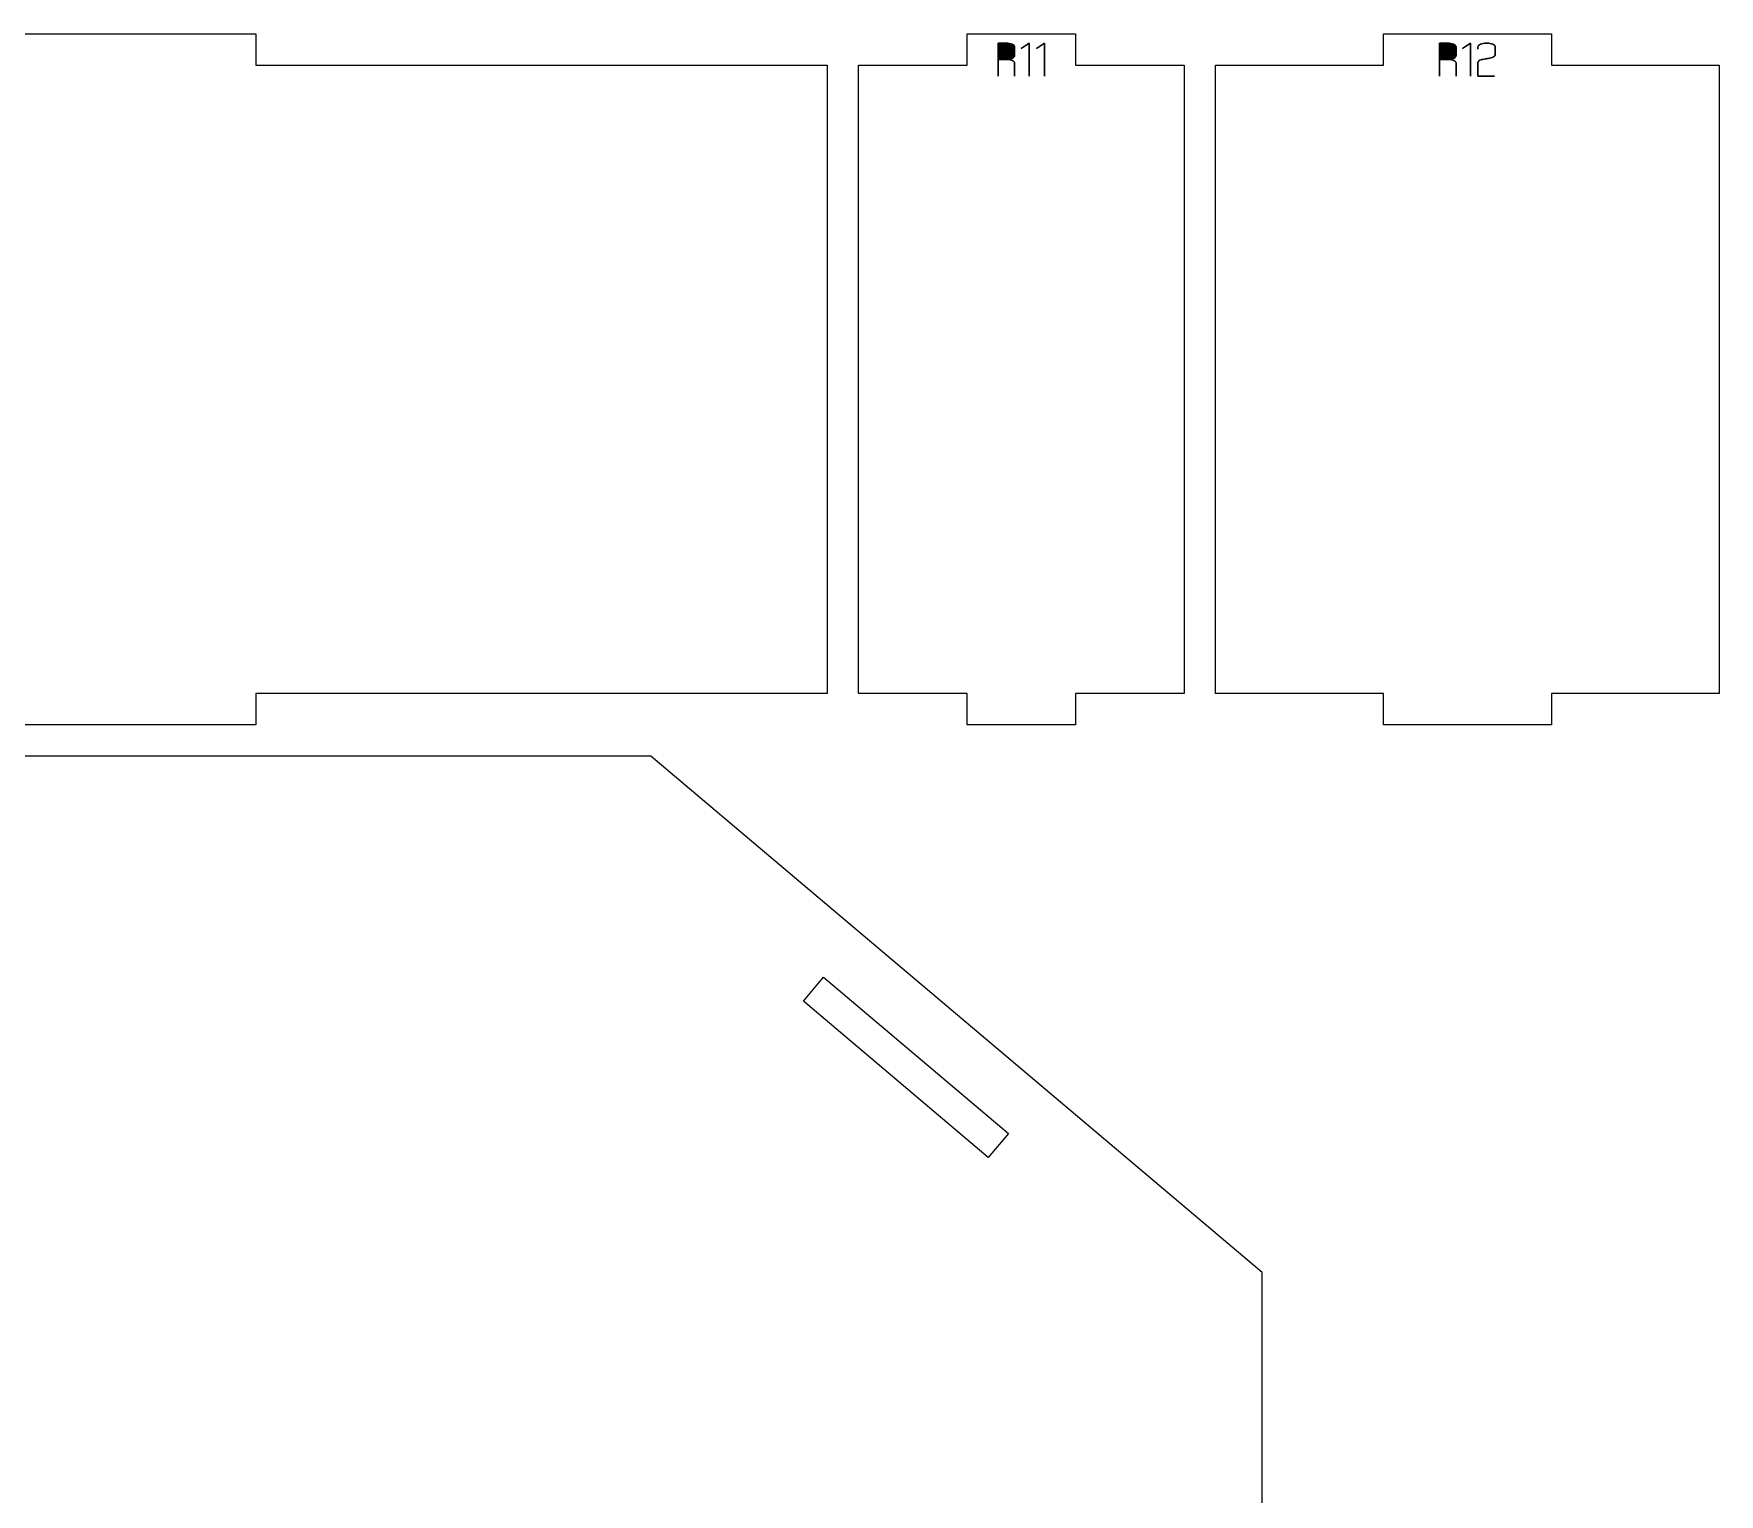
# Model space of a CAD drawing. Header units: centimetres. Extents: x -249 to 275, y -506 to 461.
# Drawn here: x 114.41 to 130.5, y 54.31 to 68.26 of the extents above; entities that cross this region are included whole.
import ezdxf

# ---------------------------------------------------------------- set-up
doc = ezdxf.new("R2010")
doc.units = ezdxf.units.CM
doc.header["$MEASUREMENT"] = 0
doc.layers.add('Capa 1', color=7, linetype='Continuous')

msp = doc.modelspace()

# ---------------------------------------------------------------- hatches: boundary and pattern name
at = {"layer": 'Capa 1', "true_color": 0x3e4095}
h = msp.add_hatch(color=175, dxfattribs=at)
edge = h.paths.add_edge_path()
edge.add_spline(control_points=[(123.68745, 68.01522), (123.71986, 68.01736), (123.74172, 68.02156), (123.75303, 68.02783), (123.76435, 68.0341), (123.77, 68.04121), (123.77, 68.04916), (123.77, 68.04916), (123.77, 68.13492), (123.77, 68.13492), (123.77, 68.1447), (123.76198, 68.15303), (123.74593, 68.15991), (123.72987, 68.16679), (123.71038, 68.17023), (123.68745, 68.17023), (123.68745, 68.17023), (123.6127, 68.17023), (123.6127, 68.17023), (123.6127, 68.17023), (123.6127, 68.01522), (123.6127, 68.01522), (123.6127, 68.01522), (123.68745, 68.01522), (123.68745, 68.01522)], knot_values=[0, 0, 0, 0, 0.125, 0.125, 0.125, 0.25, 0.25, 0.25, 0.375, 0.375, 0.375, 0.5, 0.5, 0.5, 0.625, 0.625, 0.625, 0.75, 0.75, 0.75, 0.875, 0.875, 0.875, 1, 1, 1, 1], degree=3, periodic=1)
h = msp.add_hatch(color=175, dxfattribs=at)
edge = h.paths.add_edge_path()
edge.add_spline(control_points=[(123.6127, 67.85379), (123.6127, 67.85379), (123.6127, 68.17023), (123.6127, 68.17023), (123.6127, 68.17023), (123.68745, 68.17023), (123.68745, 68.17023), (123.71038, 68.17023), (123.72987, 68.16679), (123.74593, 68.15991), (123.76198, 68.15303), (123.77, 68.1447), (123.77, 68.13492), (123.77, 68.13492), (123.77, 68.04916), (123.77, 68.04916), (123.77, 68.04121), (123.76435, 68.0341), (123.75303, 68.02783), (123.74172, 68.02156), (123.71986, 68.01736), (123.68745, 68.01522), (123.71986, 68.01308), (123.74172, 68.00888), (123.75303, 68.00261), (123.76435, 67.99634), (123.77, 67.98923), (123.77, 67.98128), (123.77, 67.98128), (123.77, 67.85379), (123.77, 67.85379), (123.77, 67.85379), (123.77, 67.98128), (123.77, 67.98128), (123.77, 67.98923), (123.76435, 67.99634), (123.75303, 68.00261), (123.74172, 68.00888), (123.71986, 68.01308), (123.68745, 68.01522), (123.68745, 68.01522), (123.6127, 68.01522), (123.6127, 68.01522), (123.6127, 68.01522), (123.6127, 67.85379), (123.6127, 67.85379)], knot_values=[0, 0, 0, 0, 0.06666667, 0.06666667, 0.06666667, 0.13333333, 0.13333333, 0.13333333, 0.2, 0.2, 0.2, 0.26666667, 0.26666667, 0.26666667, 0.33333333, 0.33333333, 0.33333333, 0.4, 0.4, 0.4, 0.46666667, 0.46666667, 0.46666667, 0.53333333, 0.53333333, 0.53333333, 0.6, 0.6, 0.6, 0.66666667, 0.66666667, 0.66666667, 0.73333333, 0.73333333, 0.73333333, 0.8, 0.8, 0.8, 0.86666667, 0.86666667, 0.86666667, 0.93333333, 0.93333333, 0.93333333, 1, 1, 1, 1], degree=3, periodic=1)
h = msp.add_hatch(color=175, dxfattribs=at)
edge = h.paths.add_edge_path()
edge.add_spline(control_points=[(123.90896, 68.17069), (123.90896, 68.17069), (123.83283, 68.11795), (123.83283, 68.11795), (123.83283, 68.11795), (123.90896, 68.17069), (123.90896, 68.17069), (123.90896, 68.17069), (123.90896, 67.85379), (123.90896, 67.85379), (123.90896, 67.85379), (123.90896, 68.17069), (123.90896, 68.17069)], knot_values=[0, 0, 0, 0, 0.25, 0.25, 0.25, 0.5, 0.5, 0.5, 0.75, 0.75, 0.75, 1, 1, 1, 1], degree=3, periodic=1)
h = msp.add_hatch(color=175, dxfattribs=at)
edge = h.paths.add_edge_path()
edge.add_spline(control_points=[(124.05572, 68.17069), (124.05572, 68.17069), (123.97959, 68.11795), (123.97959, 68.11795), (123.97959, 68.11795), (124.05572, 68.17069), (124.05572, 68.17069), (124.05572, 68.17069), (124.05572, 67.85379), (124.05572, 67.85379), (124.05572, 67.85379), (124.05572, 68.17069), (124.05572, 68.17069)], knot_values=[0, 0, 0, 0, 0.25, 0.25, 0.25, 0.5, 0.5, 0.5, 0.75, 0.75, 0.75, 1, 1, 1, 1], degree=3, periodic=1)
h = msp.add_hatch(color=175, dxfattribs=at)
edge = h.paths.add_edge_path()
edge.add_spline(control_points=[(127.90076, 68.01522), (127.93317, 68.01736), (127.95503, 68.02156), (127.96634, 68.02783), (127.97766, 68.0341), (127.98331, 68.04121), (127.98331, 68.04916), (127.98331, 68.04916), (127.98331, 68.13492), (127.98331, 68.13492), (127.98331, 68.1447), (127.97529, 68.15303), (127.95924, 68.15991), (127.94318, 68.16679), (127.92369, 68.17023), (127.90076, 68.17023), (127.90076, 68.17023), (127.82601, 68.17023), (127.82601, 68.17023), (127.82601, 68.17023), (127.82601, 68.01522), (127.82601, 68.01522), (127.82601, 68.01522), (127.90076, 68.01522), (127.90076, 68.01522)], knot_values=[0, 0, 0, 0, 0.125, 0.125, 0.125, 0.25, 0.25, 0.25, 0.375, 0.375, 0.375, 0.5, 0.5, 0.5, 0.625, 0.625, 0.625, 0.75, 0.75, 0.75, 0.875, 0.875, 0.875, 1, 1, 1, 1], degree=3, periodic=1)
h = msp.add_hatch(color=175, dxfattribs=at)
edge = h.paths.add_edge_path()
edge.add_spline(control_points=[(127.82601, 67.85379), (127.82601, 67.85379), (127.82601, 68.17023), (127.82601, 68.17023), (127.82601, 68.17023), (127.90076, 68.17023), (127.90076, 68.17023), (127.92369, 68.17023), (127.94318, 68.16679), (127.95924, 68.15991), (127.97529, 68.15303), (127.98331, 68.1447), (127.98331, 68.13492), (127.98331, 68.13492), (127.98331, 68.04916), (127.98331, 68.04916), (127.98331, 68.04121), (127.97766, 68.0341), (127.96634, 68.02783), (127.95503, 68.02156), (127.93317, 68.01736), (127.90076, 68.01522), (127.93317, 68.01308), (127.95503, 68.00888), (127.96634, 68.00261), (127.97766, 67.99634), (127.98331, 67.98923), (127.98331, 67.98128), (127.98331, 67.98128), (127.98331, 67.85379), (127.98331, 67.85379), (127.98331, 67.85379), (127.98331, 67.98128), (127.98331, 67.98128), (127.98331, 67.98923), (127.97766, 67.99634), (127.96634, 68.00261), (127.95503, 68.00888), (127.93317, 68.01308), (127.90076, 68.01522), (127.90076, 68.01522), (127.82601, 68.01522), (127.82601, 68.01522), (127.82601, 68.01522), (127.82601, 67.85379), (127.82601, 67.85379)], knot_values=[0, 0, 0, 0, 0.06666667, 0.06666667, 0.06666667, 0.13333333, 0.13333333, 0.13333333, 0.2, 0.2, 0.2, 0.26666667, 0.26666667, 0.26666667, 0.33333333, 0.33333333, 0.33333333, 0.4, 0.4, 0.4, 0.46666667, 0.46666667, 0.46666667, 0.53333333, 0.53333333, 0.53333333, 0.6, 0.6, 0.6, 0.66666667, 0.66666667, 0.66666667, 0.73333333, 0.73333333, 0.73333333, 0.8, 0.8, 0.8, 0.86666667, 0.86666667, 0.86666667, 0.93333333, 0.93333333, 0.93333333, 1, 1, 1, 1], degree=3, periodic=1)
h = msp.add_hatch(color=175, dxfattribs=at)
edge = h.paths.add_edge_path()
edge.add_spline(control_points=[(128.12227, 68.17069), (128.12227, 68.17069), (128.04614, 68.11795), (128.04614, 68.11795), (128.04614, 68.11795), (128.12227, 68.17069), (128.12227, 68.17069), (128.12227, 68.17069), (128.12227, 67.85379), (128.12227, 67.85379), (128.12227, 67.85379), (128.12227, 68.17069), (128.12227, 68.17069)], knot_values=[0, 0, 0, 0, 0.25, 0.25, 0.25, 0.5, 0.5, 0.5, 0.75, 0.75, 0.75, 1, 1, 1, 1], degree=3, periodic=1)
h = msp.add_hatch(color=175, dxfattribs=at)
edge = h.paths.add_edge_path()
edge.add_spline(control_points=[(128.19244, 67.85379), (128.19244, 67.85379), (128.19244, 67.98633), (128.19244, 67.98633), (128.19336, 67.99825), (128.20421, 68.00742), (128.225, 68.01384), (128.23356, 68.01446), (128.24174, 68.01545), (128.24954, 68.01683), (128.25733, 68.0182), (128.26521, 68.01965), (128.27316, 68.02118), (128.28783, 68.02363), (128.29907, 68.02562), (128.30686, 68.02714), (128.31466, 68.02867), (128.32223, 68.03066), (128.32957, 68.03311), (128.34852, 68.04014), (128.358, 68.04916), (128.358, 68.06016), (128.358, 68.06016), (128.358, 68.13492), (128.358, 68.13492), (128.358, 68.1447), (128.35013, 68.15303), (128.33438, 68.15991), (128.31864, 68.16679), (128.29899, 68.17023), (128.27545, 68.17023), (128.25191, 68.17023), (128.23226, 68.16679), (128.21652, 68.15991), (128.20077, 68.15303), (128.1929, 68.1447), (128.1929, 68.13492), (128.1929, 68.13492), (128.1929, 68.11245), (128.1929, 68.11245), (128.1929, 68.11245), (128.1929, 68.13492), (128.1929, 68.13492), (128.1929, 68.1447), (128.20077, 68.15303), (128.21652, 68.15991), (128.23226, 68.16679), (128.25191, 68.17023), (128.27545, 68.17023), (128.29899, 68.17023), (128.31864, 68.16679), (128.33438, 68.15991), (128.35013, 68.15303), (128.358, 68.1447), (128.358, 68.13492), (128.358, 68.13492), (128.358, 68.06016), (128.358, 68.06016), (128.358, 68.04916), (128.34852, 68.04014), (128.32957, 68.03311), (128.32223, 68.03066), (128.31466, 68.02867), (128.30686, 68.02714), (128.29907, 68.02562), (128.28783, 68.02363), (128.27316, 68.02118), (128.26521, 68.01965), (128.25733, 68.0182), (128.24954, 68.01683), (128.24174, 68.01545), (128.23356, 68.01446), (128.225, 68.01384), (128.20421, 68.00742), (128.19336, 67.99825), (128.19244, 67.98633), (128.19244, 67.98633), (128.19244, 67.85379), (128.19244, 67.85379), (128.19244, 67.85379), (128.34929, 67.85379), (128.34929, 67.85379), (128.34929, 67.85379), (128.19244, 67.85379), (128.19244, 67.85379)], knot_values=[0, 0, 0, 0, 0.03571429, 0.03571429, 0.03571429, 0.07142857, 0.07142857, 0.07142857, 0.10714286, 0.10714286, 0.10714286, 0.14285714, 0.14285714, 0.14285714, 0.17857143, 0.17857143, 0.17857143, 0.21428571, 0.21428571, 0.21428571, 0.25, 0.25, 0.25, 0.28571429, 0.28571429, 0.28571429, 0.32142857, 0.32142857, 0.32142857, 0.35714286, 0.35714286, 0.35714286, 0.39285714, 0.39285714, 0.39285714, 0.42857143, 0.42857143, 0.42857143, 0.46428571, 0.46428571, 0.46428571, 0.5, 0.5, 0.5, 0.53571429, 0.53571429, 0.53571429, 0.57142857, 0.57142857, 0.57142857, 0.60714286, 0.60714286, 0.60714286, 0.64285714, 0.64285714, 0.64285714, 0.67857143, 0.67857143, 0.67857143, 0.71428571, 0.71428571, 0.71428571, 0.75, 0.75, 0.75, 0.78571429, 0.78571429, 0.78571429, 0.82142857, 0.82142857, 0.82142857, 0.85714286, 0.85714286, 0.85714286, 0.89285714, 0.89285714, 0.89285714, 0.92857143, 0.92857143, 0.92857143, 0.96428571, 0.96428571, 0.96428571, 1, 1, 1, 1], degree=3, periodic=1)

# ---------------------------------------------------------------- linework, layer by layer
at = {"layer": 'Capa 1', "color": 240, "lineweight": 20}
for points in [[(105.61678, 67.96019), (105.61678, 67.96019), (105.61678, 61.96019), (105.61678, 61.96019), (105.61678, 61.96019), (111.07141, 61.96019), (111.07141, 61.96019), (111.07141, 61.96019), (111.07141, 61.66019), (111.07141, 61.66019), (111.07141, 61.66019), (116.52605, 61.66019), (116.52605, 61.66019), (116.52605, 61.66019), (116.52605, 61.96019), (116.52605, 61.96019), (116.52605, 61.96019), (121.98069, 61.96019), (121.98069, 61.96019), (121.98069, 61.96019), (121.98069, 67.96019), (121.98069, 67.96019), (121.98069, 67.96019), (116.52605, 67.96019), (116.52605, 67.96019), (116.52605, 67.96019), (116.52605, 68.26019), (116.52605, 68.26019), (116.52605, 68.26019), (111.07141, 68.26019), (111.07141, 68.26019), (111.07141, 68.26019), (111.07141, 67.96019), (111.07141, 67.96019), (111.07141, 67.96019), (105.61678, 67.96019), (105.61678, 67.96019)], [(122.28069, 67.96019), (122.28069, 67.96019), (122.28069, 61.96019), (122.28069, 61.96019), (122.28069, 61.96019), (123.31636, 61.96019), (123.31636, 61.96019), (123.31636, 61.96019), (123.31636, 61.66019), (123.31636, 61.66019), (123.31636, 61.66019), (124.35204, 61.66019), (124.35204, 61.66019), (124.35204, 61.66019), (124.35204, 61.96019), (124.35204, 61.96019), (124.35204, 61.96019), (125.38772, 61.96019), (125.38772, 61.96019), (125.38772, 61.96019), (125.38772, 67.96019), (125.38772, 67.96019), (125.38772, 67.96019), (124.35204, 67.96019), (124.35204, 67.96019), (124.35204, 67.96019), (124.35204, 68.26019), (124.35204, 68.26019), (124.35204, 68.26019), (123.31636, 68.26019), (123.31636, 68.26019), (123.31636, 68.26019), (123.31636, 67.96019), (123.31636, 67.96019), (123.31636, 67.96019), (122.28069, 67.96019), (122.28069, 67.96019)], [(125.68772, 67.96019), (125.68772, 67.96019), (125.68772, 61.96019), (125.68772, 61.96019), (125.68772, 61.96019), (127.29057, 61.96019), (127.29057, 61.96019), (127.29057, 61.96019), (127.29057, 61.66019), (127.29057, 61.66019), (127.29057, 61.66019), (128.89343, 61.66019), (128.89343, 61.66019), (128.89343, 61.66019), (128.89343, 61.96019), (128.89343, 61.96019), (128.89343, 61.96019), (130.49629, 61.96019), (130.49629, 61.96019), (130.49629, 61.96019), (130.49629, 67.96019), (130.49629, 67.96019), (130.49629, 67.96019), (128.89343, 67.96019), (128.89343, 67.96019), (128.89343, 67.96019), (128.89343, 68.26019), (128.89343, 68.26019), (128.89343, 68.26019), (127.29057, 68.26019), (127.29057, 68.26019), (127.29057, 68.26019), (127.29057, 67.96019), (127.29057, 67.96019), (127.29057, 67.96019), (125.68772, 67.96019), (125.68772, 67.96019)]]:
    msp.add_open_spline(points, degree=3, knots=[0, 0, 0, 0, 0.08333333, 0.08333333, 0.08333333, 0.16666667, 0.16666667, 0.16666667, 0.25, 0.25, 0.25, 0.33333333, 0.33333333, 0.33333333, 0.41666667, 0.41666667, 0.41666667, 0.5, 0.5, 0.5, 0.58333333, 0.58333333, 0.58333333, 0.66666667, 0.66666667, 0.66666667, 0.75, 0.75, 0.75, 0.83333333, 0.83333333, 0.83333333, 0.91666667, 0.91666667, 0.91666667, 1, 1, 1, 1], dxfattribs=at)
at = {"layer": 'Capa 1', "color": 114, "lineweight": 9}
for points, knots in [([(123.68745, 68.01522), (123.71986, 68.01736), (123.74172, 68.02156), (123.75303, 68.02783), (123.76435, 68.0341), (123.77, 68.04121), (123.77, 68.04916), (123.77, 68.04916), (123.77, 68.13492), (123.77, 68.13492), (123.77, 68.1447), (123.76198, 68.15303), (123.74593, 68.15991), (123.72987, 68.16679), (123.71038, 68.17023), (123.68745, 68.17023), (123.68745, 68.17023), (123.6127, 68.17023), (123.6127, 68.17023), (123.6127, 68.17023), (123.6127, 68.01522), (123.6127, 68.01522), (123.6127, 68.01522), (123.68745, 68.01522), (123.68745, 68.01522)], [0, 0, 0, 0, 0.125, 0.125, 0.125, 0.25, 0.25, 0.25, 0.375, 0.375, 0.375, 0.5, 0.5, 0.5, 0.625, 0.625, 0.625, 0.75, 0.75, 0.75, 0.875, 0.875, 0.875, 1, 1, 1, 1]), ([(123.6127, 67.85379), (123.6127, 67.85379), (123.6127, 68.17023), (123.6127, 68.17023), (123.6127, 68.17023), (123.68745, 68.17023), (123.68745, 68.17023), (123.71038, 68.17023), (123.72987, 68.16679), (123.74593, 68.15991), (123.76198, 68.15303), (123.77, 68.1447), (123.77, 68.13492), (123.77, 68.13492), (123.77, 68.04916), (123.77, 68.04916), (123.77, 68.04121), (123.76435, 68.0341), (123.75303, 68.02783), (123.74172, 68.02156), (123.71986, 68.01736), (123.68745, 68.01522), (123.71986, 68.01308), (123.74172, 68.00888), (123.75303, 68.00261), (123.76435, 67.99634), (123.77, 67.98923), (123.77, 67.98128), (123.77, 67.98128), (123.77, 67.85379), (123.77, 67.85379), (123.77, 67.85379), (123.77, 67.98128), (123.77, 67.98128), (123.77, 67.98923), (123.76435, 67.99634), (123.75303, 68.00261), (123.74172, 68.00888), (123.71986, 68.01308), (123.68745, 68.01522), (123.68745, 68.01522), (123.6127, 68.01522), (123.6127, 68.01522), (123.6127, 68.01522), (123.6127, 67.85379), (123.6127, 67.85379)], [0, 0, 0, 0, 0.06666667, 0.06666667, 0.06666667, 0.13333333, 0.13333333, 0.13333333, 0.2, 0.2, 0.2, 0.26666667, 0.26666667, 0.26666667, 0.33333333, 0.33333333, 0.33333333, 0.4, 0.4, 0.4, 0.46666667, 0.46666667, 0.46666667, 0.53333333, 0.53333333, 0.53333333, 0.6, 0.6, 0.6, 0.66666667, 0.66666667, 0.66666667, 0.73333333, 0.73333333, 0.73333333, 0.8, 0.8, 0.8, 0.86666667, 0.86666667, 0.86666667, 0.93333333, 0.93333333, 0.93333333, 1, 1, 1, 1]), ([(123.90896, 68.17069), (123.90896, 68.17069), (123.83283, 68.11795), (123.83283, 68.11795), (123.83283, 68.11795), (123.90896, 68.17069), (123.90896, 68.17069), (123.90896, 68.17069), (123.90896, 67.85379), (123.90896, 67.85379), (123.90896, 67.85379), (123.90896, 68.17069), (123.90896, 68.17069)], [0, 0, 0, 0, 0.25, 0.25, 0.25, 0.5, 0.5, 0.5, 0.75, 0.75, 0.75, 1, 1, 1, 1]), ([(124.05572, 68.17069), (124.05572, 68.17069), (123.97959, 68.11795), (123.97959, 68.11795), (123.97959, 68.11795), (124.05572, 68.17069), (124.05572, 68.17069), (124.05572, 68.17069), (124.05572, 67.85379), (124.05572, 67.85379), (124.05572, 67.85379), (124.05572, 68.17069), (124.05572, 68.17069)], [0, 0, 0, 0, 0.25, 0.25, 0.25, 0.5, 0.5, 0.5, 0.75, 0.75, 0.75, 1, 1, 1, 1]), ([(127.90076, 68.01522), (127.93317, 68.01736), (127.95503, 68.02156), (127.96634, 68.02783), (127.97766, 68.0341), (127.98331, 68.04121), (127.98331, 68.04916), (127.98331, 68.04916), (127.98331, 68.13492), (127.98331, 68.13492), (127.98331, 68.1447), (127.97529, 68.15303), (127.95924, 68.15991), (127.94318, 68.16679), (127.92369, 68.17023), (127.90076, 68.17023), (127.90076, 68.17023), (127.82601, 68.17023), (127.82601, 68.17023), (127.82601, 68.17023), (127.82601, 68.01522), (127.82601, 68.01522), (127.82601, 68.01522), (127.90076, 68.01522), (127.90076, 68.01522)], [0, 0, 0, 0, 0.125, 0.125, 0.125, 0.25, 0.25, 0.25, 0.375, 0.375, 0.375, 0.5, 0.5, 0.5, 0.625, 0.625, 0.625, 0.75, 0.75, 0.75, 0.875, 0.875, 0.875, 1, 1, 1, 1]), ([(127.82601, 67.85379), (127.82601, 67.85379), (127.82601, 68.17023), (127.82601, 68.17023), (127.82601, 68.17023), (127.90076, 68.17023), (127.90076, 68.17023), (127.92369, 68.17023), (127.94318, 68.16679), (127.95924, 68.15991), (127.97529, 68.15303), (127.98331, 68.1447), (127.98331, 68.13492), (127.98331, 68.13492), (127.98331, 68.04916), (127.98331, 68.04916), (127.98331, 68.04121), (127.97766, 68.0341), (127.96634, 68.02783), (127.95503, 68.02156), (127.93317, 68.01736), (127.90076, 68.01522), (127.93317, 68.01308), (127.95503, 68.00888), (127.96634, 68.00261), (127.97766, 67.99634), (127.98331, 67.98923), (127.98331, 67.98128), (127.98331, 67.98128), (127.98331, 67.85379), (127.98331, 67.85379), (127.98331, 67.85379), (127.98331, 67.98128), (127.98331, 67.98128), (127.98331, 67.98923), (127.97766, 67.99634), (127.96634, 68.00261), (127.95503, 68.00888), (127.93317, 68.01308), (127.90076, 68.01522), (127.90076, 68.01522), (127.82601, 68.01522), (127.82601, 68.01522), (127.82601, 68.01522), (127.82601, 67.85379), (127.82601, 67.85379)], [0, 0, 0, 0, 0.06666667, 0.06666667, 0.06666667, 0.13333333, 0.13333333, 0.13333333, 0.2, 0.2, 0.2, 0.26666667, 0.26666667, 0.26666667, 0.33333333, 0.33333333, 0.33333333, 0.4, 0.4, 0.4, 0.46666667, 0.46666667, 0.46666667, 0.53333333, 0.53333333, 0.53333333, 0.6, 0.6, 0.6, 0.66666667, 0.66666667, 0.66666667, 0.73333333, 0.73333333, 0.73333333, 0.8, 0.8, 0.8, 0.86666667, 0.86666667, 0.86666667, 0.93333333, 0.93333333, 0.93333333, 1, 1, 1, 1]), ([(128.12227, 68.17069), (128.12227, 68.17069), (128.04614, 68.11795), (128.04614, 68.11795), (128.04614, 68.11795), (128.12227, 68.17069), (128.12227, 68.17069), (128.12227, 68.17069), (128.12227, 67.85379), (128.12227, 67.85379), (128.12227, 67.85379), (128.12227, 68.17069), (128.12227, 68.17069)], [0, 0, 0, 0, 0.25, 0.25, 0.25, 0.5, 0.5, 0.5, 0.75, 0.75, 0.75, 1, 1, 1, 1]), ([(128.19244, 67.85379), (128.19244, 67.85379), (128.19244, 67.98633), (128.19244, 67.98633), (128.19336, 67.99825), (128.20421, 68.00742), (128.225, 68.01384), (128.23356, 68.01446), (128.24174, 68.01545), (128.24954, 68.01683), (128.25733, 68.0182), (128.26521, 68.01965), (128.27316, 68.02118), (128.28783, 68.02363), (128.29907, 68.02562), (128.30686, 68.02714), (128.31466, 68.02867), (128.32223, 68.03066), (128.32957, 68.03311), (128.34852, 68.04014), (128.358, 68.04916), (128.358, 68.06016), (128.358, 68.06016), (128.358, 68.13492), (128.358, 68.13492), (128.358, 68.1447), (128.35013, 68.15303), (128.33438, 68.15991), (128.31864, 68.16679), (128.29899, 68.17023), (128.27545, 68.17023), (128.25191, 68.17023), (128.23226, 68.16679), (128.21652, 68.15991), (128.20077, 68.15303), (128.1929, 68.1447), (128.1929, 68.13492), (128.1929, 68.13492), (128.1929, 68.11245), (128.1929, 68.11245), (128.1929, 68.11245), (128.1929, 68.13492), (128.1929, 68.13492), (128.1929, 68.1447), (128.20077, 68.15303), (128.21652, 68.15991), (128.23226, 68.16679), (128.25191, 68.17023), (128.27545, 68.17023), (128.29899, 68.17023), (128.31864, 68.16679), (128.33438, 68.15991), (128.35013, 68.15303), (128.358, 68.1447), (128.358, 68.13492), (128.358, 68.13492), (128.358, 68.06016), (128.358, 68.06016), (128.358, 68.04916), (128.34852, 68.04014), (128.32957, 68.03311), (128.32223, 68.03066), (128.31466, 68.02867), (128.30686, 68.02714), (128.29907, 68.02562), (128.28783, 68.02363), (128.27316, 68.02118), (128.26521, 68.01965), (128.25733, 68.0182), (128.24954, 68.01683), (128.24174, 68.01545), (128.23356, 68.01446), (128.225, 68.01384), (128.20421, 68.00742), (128.19336, 67.99825), (128.19244, 67.98633), (128.19244, 67.98633), (128.19244, 67.85379), (128.19244, 67.85379), (128.19244, 67.85379), (128.34929, 67.85379), (128.34929, 67.85379), (128.34929, 67.85379), (128.19244, 67.85379), (128.19244, 67.85379)], [0, 0, 0, 0, 0.03571429, 0.03571429, 0.03571429, 0.07142857, 0.07142857, 0.07142857, 0.10714286, 0.10714286, 0.10714286, 0.14285714, 0.14285714, 0.14285714, 0.17857143, 0.17857143, 0.17857143, 0.21428571, 0.21428571, 0.21428571, 0.25, 0.25, 0.25, 0.28571429, 0.28571429, 0.28571429, 0.32142857, 0.32142857, 0.32142857, 0.35714286, 0.35714286, 0.35714286, 0.39285714, 0.39285714, 0.39285714, 0.42857143, 0.42857143, 0.42857143, 0.46428571, 0.46428571, 0.46428571, 0.5, 0.5, 0.5, 0.53571429, 0.53571429, 0.53571429, 0.57142857, 0.57142857, 0.57142857, 0.60714286, 0.60714286, 0.60714286, 0.64285714, 0.64285714, 0.64285714, 0.67857143, 0.67857143, 0.67857143, 0.71428571, 0.71428571, 0.71428571, 0.75, 0.75, 0.75, 0.78571429, 0.78571429, 0.78571429, 0.82142857, 0.82142857, 0.82142857, 0.85714286, 0.85714286, 0.85714286, 0.89285714, 0.89285714, 0.89285714, 0.92857143, 0.92857143, 0.92857143, 0.96428571, 0.96428571, 0.96428571, 1, 1, 1, 1])]:
    msp.add_open_spline(points, degree=3, knots=knots, dxfattribs=at)
at = {"layer": 'Capa 1', "color": 240, "lineweight": 9}
for points, knots in [([(127.42975, 31.36025), (127.42975, 31.36025), (119.0436, 31.36025), (119.0436, 31.36025), (119.0436, 31.36025), (112.3001, 42.90201), (112.3001, 42.90201), (112.3001, 42.90201), (110.05872, 42.90201), (110.05872, 42.90201), (110.05872, 42.90201), (110.05227, 38.53602), (110.05227, 38.53602), (110.05227, 38.53602), (113.33756, 37.67147), (113.33756, 37.67147), (113.33756, 37.67147), (113.33756, 31.36025), (113.33756, 31.36025), (113.33756, 31.36025), (97.81886, 31.36025), (97.81886, 31.36025), (97.81886, 31.36025), (97.81886, 37.67147), (97.81886, 37.67147), (97.81886, 37.67147), (101.10416, 38.53602), (101.10416, 38.53602), (101.10416, 38.53602), (101.10416, 53.88181), (101.10416, 53.88181), (101.10416, 53.88181), (97.81886, 54.74637), (97.81886, 54.74637), (97.81886, 54.74637), (97.81886, 61.36019), (97.81886, 61.36019), (97.81886, 61.36019), (120.2972, 61.36019), (120.2972, 61.36019), (120.2972, 61.36019), (126.13293, 56.43224), (126.13293, 56.43224), (126.13293, 56.43224), (126.13293, 47.39768), (126.13293, 47.39768), (126.13293, 47.39768), (121.8534, 43.76656), (121.8534, 43.76656), (121.8534, 43.76656), (125.13869, 38.53602), (125.13869, 38.53602), (125.13869, 38.53602), (127.42975, 38.10375), (127.42975, 38.10375), (127.42975, 38.10375), (127.42975, 31.36025), (127.42975, 31.36025)], [0, 0, 0, 0, 0.05263158, 0.05263158, 0.05263158, 0.10526316, 0.10526316, 0.10526316, 0.15789474, 0.15789474, 0.15789474, 0.21052632, 0.21052632, 0.21052632, 0.26315789, 0.26315789, 0.26315789, 0.31578947, 0.31578947, 0.31578947, 0.36842105, 0.36842105, 0.36842105, 0.42105263, 0.42105263, 0.42105263, 0.47368421, 0.47368421, 0.47368421, 0.52631579, 0.52631579, 0.52631579, 0.57894737, 0.57894737, 0.57894737, 0.63157895, 0.63157895, 0.63157895, 0.68421053, 0.68421053, 0.68421053, 0.73684211, 0.73684211, 0.73684211, 0.78947368, 0.78947368, 0.78947368, 0.84210526, 0.84210526, 0.84210526, 0.89473684, 0.89473684, 0.89473684, 0.94736842, 0.94736842, 0.94736842, 1, 1, 1, 1]), ([(121.75271, 59.0205), (121.75271, 59.0205), (123.51855, 57.52934), (123.51855, 57.52934), (123.51855, 57.52934), (123.71211, 57.75855), (123.71211, 57.75855), (123.71211, 57.75855), (121.94626, 59.24971), (121.94626, 59.24971), (121.94626, 59.24971), (121.75271, 59.0205), (121.75271, 59.0205)], [0, 0, 0, 0, 0.25, 0.25, 0.25, 0.5, 0.5, 0.5, 0.75, 0.75, 0.75, 1, 1, 1, 1])]:
    msp.add_open_spline(points, degree=3, knots=knots, dxfattribs=at)

doc.saveas('drawing.dxf')
